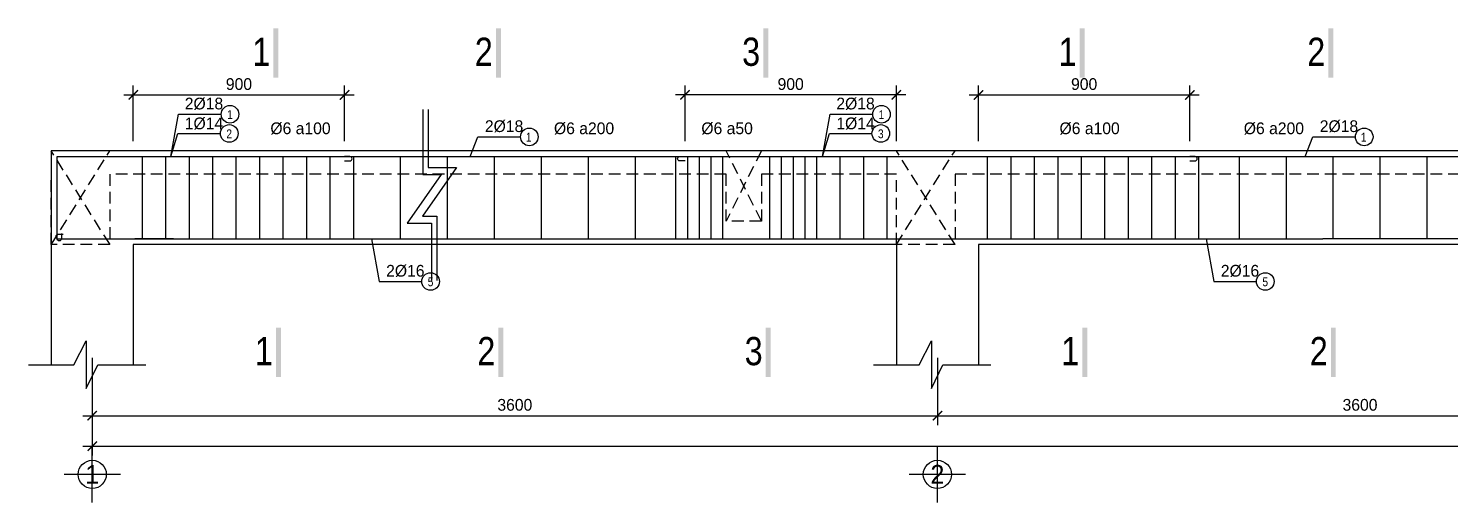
# Model space of a CAD drawing. Extents: x -317 to 3482, y -2056 to 752.
# Drawn here: x 593.8 to 896.7, y -229.9 to -129 of the extents above; entities that cross this region are included whole.
import ezdxf
from ezdxf.enums import TextEntityAlignment as Align

# ---------------------------------------------------------------- set-up
doc = ezdxf.new("R2010")
doc.units = 0
doc.header["$MEASUREMENT"] = 0
doc.linetypes.add('CENTER2', pattern=[1.125, 0.75, -0.125, 0.125, -0.125])
doc.linetypes.add('HIDDEN', pattern=[0.375, 0.25, -0.125])
doc.layers.get('0').update_dxf_attribs({"linetype": 'CONTINUOUS'})
doc.layers.get('DEFPOINTS').update_dxf_attribs({"linetype": 'CONTINUOUS'})
for name, color, linetype in [('DAI', 3, 'CONTINUOUS'), ('DIM', 1, 'CONTINUOUS'), ('DUT', 7, 'CENTER2'), ('MOTAAR', 1, 'CONTINUOUS'), ('TEXT', 7, 'CONTINUOUS'), ('THEP', 6, 'CONTINUOUS'), ('TU1', 9, 'CONTINUOUS'), ('TUONG', 7, 'CONTINUOUS')]:
    doc.layers.add(name, color=color, linetype=linetype)
doc.styles.add('DIM-NEW', font='VHELVCN.TTF')
doc.styles.add('style1', font='VGOUDYN.TTF')
doc.styles.add('T2', font='VTIMESN.TTF')
doc.dimstyles.new('TL20', dxfattribs={"dimtxt": 2.5, "dimasz": 2, "dimexe": 2, "dimexo": 2, "dimgap": 1, "dimtad": 1, "dimdec": 0, "dimlfac": 20, "dimzin": 0, "dimdsep": 46, "dimtxsty": 'T2', "dimblk": 'ARCHTICK', "dimcen": 2.5, "dimdle": 2, "dimclrd": 1, "dimclre": 1, "dimclrt": 2, "dimadec": 0, "dimazin": 0, "dimtfac": 1, "dimtdec": 0, "dimtix": 1, "dimtofl": 0, "dimtmove": 0, "dimatfit": 0, "dimldrblk": 'ARCHTICK', "dimfxl": 0, "dimtolj": 1, "dimtzin": 0, "dimlwd": -1, "dimlwe": -1, "dimarcsym": 0})

# ---------------------------------------------------------------- blocks, each defined once
blk = doc.blocks.new('truc2')
at = {"layer": 'MOTAAR'}
for p, q in [((0, -15), (0, 0)), ((7.5, -7.5), (-7.5, -7.5))]:
    blk.add_line(p, q, dxfattribs=at)
blk.add_lwpolyline([(0, -3.5), (0, -1.84)], dxfattribs=at)
blk.add_circle((0, -7.5), 3.75, dxfattribs=at)
at = {"layer": 'TEXT', "style": 'T2'}
blk.add_attdef('1', text='', height=5, dxfattribs=at).set_placement((0, -7.5), align=Align.MIDDLE_CENTER)
blk = doc.blocks.new('_ARCHTICK')
at = {"color": 0, "linetype": 'ByBlock', "const_width": 0.15}
blk.add_lwpolyline([(-0.5, -0.5), (0.5, 0.5)], dxfattribs=at)
blk = doc.blocks.new('*D3')
at = {"layer": 'DEFPOINTS', "color": 0}
for p in [(661.14, -143.17), (616.14, -155.04), (661.14, -155.04)]:
    blk.add_point(p, dxfattribs=at)
at = {"layer": 'TUONG', "color": 1}
for p, q in [((616.14, -153.04), (616.14, -141.17)), ((661.14, -153.04), (661.14, -141.17)), ((614.14, -143.17), (663.14, -143.17))]:
    blk.add_line(p, q, dxfattribs=at)
at = {"layer": 'TUONG', "color": 1, "xscale": 2, "yscale": 2, "zscale": 2, "rotation": 180}
blk.add_blockref('_ARCHTICK', (616.14, -143.17), dxfattribs=at)
at = {"layer": 'TUONG', "color": 1, "xscale": 2, "yscale": 2, "zscale": 2}
blk.add_blockref('_ARCHTICK', (661.14, -143.17), dxfattribs=at)
at = {"layer": 'TUONG', "color": 2, "insert": (638.64, -140.88), "char_height": 2.5, "attachment_point": 5, "style": 'T2'}
blk.add_mtext('\\A1;900', dxfattribs=at)
blk = doc.blocks.new('*D4')
at = {"layer": 'DEFPOINTS', "color": 0}
for p in [(733.64, -143.17), (733.64, -155.04), (778.64, -155.04)]:
    blk.add_point(p, dxfattribs=at)
at = {"layer": 'TUONG', "color": 1}
for p, q in [((733.64, -153.04), (733.64, -141.17)), ((778.64, -153.04), (778.64, -141.17)), ((780.64, -143.17), (731.64, -143.17))]:
    blk.add_line(p, q, dxfattribs=at)
at = {"layer": 'TUONG', "color": 1, "xscale": 2, "yscale": 2, "zscale": 2, "rotation": 180}
blk.add_blockref('_ARCHTICK', (733.64, -143.17), dxfattribs=at)
at = {"layer": 'TUONG', "color": 1, "xscale": 2, "yscale": 2, "zscale": 2}
blk.add_blockref('_ARCHTICK', (778.64, -143.17), dxfattribs=at)
at = {"layer": 'TUONG', "color": 2, "insert": (756.14, -140.88), "char_height": 2.5, "attachment_point": 5, "style": 'T2'}
blk.add_mtext('\\A1;900', dxfattribs=at)
blk = doc.blocks.new('*D5')
at = {"layer": 'DEFPOINTS', "color": 0}
for p in [(841.14, -143.17), (796.14, -155.04), (841.14, -155.04)]:
    blk.add_point(p, dxfattribs=at)
at = {"layer": 'TUONG', "color": 1}
for p, q in [((796.14, -153.04), (796.14, -141.17)), ((841.14, -153.04), (841.14, -141.17)), ((794.14, -143.17), (843.14, -143.17))]:
    blk.add_line(p, q, dxfattribs=at)
at = {"layer": 'TUONG', "color": 1, "xscale": 2, "yscale": 2, "zscale": 2, "rotation": 180}
blk.add_blockref('_ARCHTICK', (796.14, -143.17), dxfattribs=at)
at = {"layer": 'TUONG', "color": 1, "xscale": 2, "yscale": 2, "zscale": 2}
blk.add_blockref('_ARCHTICK', (841.14, -143.17), dxfattribs=at)
at = {"layer": 'TUONG', "color": 2, "insert": (818.64, -140.88), "char_height": 2.5, "attachment_point": 5, "style": 'T2'}
blk.add_mtext('\\A1;900', dxfattribs=at)
blk = doc.blocks.new('*D40')
at = {"layer": 'DEFPOINTS', "color": 0}
for p in [(607.39, -197.12), (787.39, -197.12), (787.39, -211.45)]:
    blk.add_point(p, dxfattribs=at)
at = {"layer": 'TUONG', "color": 1}
for p, q in [((607.39, -199.12), (607.39, -213.45)), ((787.39, -199.12), (787.39, -213.45)), ((605.39, -211.45), (789.39, -211.45))]:
    blk.add_line(p, q, dxfattribs=at)
at = {"layer": 'TUONG', "color": 1, "xscale": 2, "yscale": 2, "zscale": 2, "rotation": 180}
blk.add_blockref('_ARCHTICK', (607.39, -211.45), dxfattribs=at)
at = {"layer": 'TUONG', "color": 1, "xscale": 2, "yscale": 2, "zscale": 2}
blk.add_blockref('_ARCHTICK', (787.39, -211.45), dxfattribs=at)
at = {"layer": 'TUONG', "color": 2, "insert": (697.39, -209.16), "char_height": 2.5, "attachment_point": 5, "style": 'T2'}
blk.add_mtext('\\A1;3600', dxfattribs=at)
blk = doc.blocks.new('*D41')
at = {"layer": 'DEFPOINTS', "color": 0}
for p in [(787.39, -197.12), (967.39, -197.12), (967.39, -211.45)]:
    blk.add_point(p, dxfattribs=at)
at = {"layer": 'TUONG', "color": 1}
for p, q in [((787.39, -199.12), (787.39, -213.45)), ((967.39, -199.12), (967.39, -213.45)), ((785.39, -211.45), (969.39, -211.45))]:
    blk.add_line(p, q, dxfattribs=at)
at = {"layer": 'TUONG', "color": 1, "xscale": 2, "yscale": 2, "zscale": 2, "rotation": 180}
blk.add_blockref('_ARCHTICK', (787.39, -211.45), dxfattribs=at)
at = {"layer": 'TUONG', "color": 1, "xscale": 2, "yscale": 2, "zscale": 2}
blk.add_blockref('_ARCHTICK', (967.39, -211.45), dxfattribs=at)
at = {"layer": 'TUONG', "color": 2, "insert": (877.39, -209.16), "char_height": 2.5, "attachment_point": 5, "style": 'T2'}
blk.add_mtext('\\A1;3600', dxfattribs=at)
blk = doc.blocks.new('*D48')
at = {"layer": 'DEFPOINTS', "color": 0}
for p in [(607.39, -211.45), (1987.39, -211.45), (1987.39, -217.94)]:
    blk.add_point(p, dxfattribs=at)
at = {"layer": 'TUONG', "color": 1}
for p, q in [((607.39, -213.45), (607.39, -219.94)), ((1987.39, -213.45), (1987.39, -219.94)), ((605.39, -217.94), (1989.39, -217.94))]:
    blk.add_line(p, q, dxfattribs=at)
at = {"layer": 'TUONG', "color": 1, "xscale": 2, "yscale": 2, "zscale": 2, "rotation": 180}
blk.add_blockref('_ARCHTICK', (607.39, -217.94), dxfattribs=at)
at = {"layer": 'TUONG', "color": 1, "xscale": 2, "yscale": 2, "zscale": 2}
blk.add_blockref('_ARCHTICK', (1987.39, -217.94), dxfattribs=at)
at = {"layer": 'TUONG', "color": 2, "insert": (1297.39, -215.65), "char_height": 2.5, "attachment_point": 5, "style": 'T2'}
blk.add_mtext('\\A1;27600', dxfattribs=at)

msp = doc.modelspace()

# ---------------------------------------------------------------- linework, layer by layer
at = {"layer": 'DAI'}
for p, q in [((618.074, -173.794), (618.074, -156.294)), ((623.074, -173.794), (623.074, -156.294)), ((628.074, -173.794), (628.074, -156.294)), ((633.074, -173.794), (633.074, -156.294)), ((638.074, -173.794), (638.074, -156.294)), ((643.074, -173.794), (643.074, -156.294)), ((648.074, -173.794), (648.074, -156.294)), ((653.074, -173.794), (653.074, -156.294)), ((658.074, -173.794), (658.074, -156.294)), ((663.074, -173.794), (663.074, -156.294)), ((673.074, -173.794), (673.074, -156.294)), ((683.074, -173.794), (683.074, -156.294)), ((693.074, -173.794), (693.074, -156.294)), ((703.074, -173.794), (703.074, -156.294)), ((713.074, -173.794), (713.074, -156.294)), ((723.074, -173.794), (723.074, -156.294)), ((731.705, -173.794), (731.705, -156.294)), ((734.205, -173.794), (734.205, -156.294)), ((736.705, -173.794), (736.705, -156.294)), ((739.205, -173.794), (739.205, -156.294)), ((741.705, -173.794), (741.705, -156.294)), ((751.705, -173.794), (751.705, -156.294)), ((754.205, -173.794), (754.205, -156.294)), ((756.705, -173.794), (756.705, -156.294)), ((759.205, -173.794), (759.205, -156.294)), ((761.705, -173.794), (761.705, -156.294)), ((766.705, -173.794), (766.705, -156.294)), ((771.705, -173.794), (771.705, -156.294)), ((776.705, -173.794), (776.705, -156.294)), ((798.074, -173.794), (798.074, -156.294)), ((803.074, -173.794), (803.074, -156.294)), ((808.074, -173.794), (808.074, -156.294)), ((813.074, -173.794), (813.074, -156.294)), ((818.074, -173.794), (818.074, -156.294)), ((823.074, -173.794), (823.074, -156.294)), ((828.074, -173.794), (828.074, -156.294)), ((833.074, -173.794), (833.074, -156.294)), ((838.074, -173.794), (838.074, -156.294)), ((843.074, -173.794), (843.074, -156.294)), ((851.705, -173.794), (851.705, -156.294)), ((861.705, -173.794), (861.705, -156.294)), ((871.705, -173.794), (871.705, -156.294)), ((881.705, -173.794), (881.705, -156.294)), ((891.705, -173.794), (891.705, -156.294))]:
    msp.add_line(p, q, dxfattribs=at)
at = {"layer": 'DUT', "linetype": 'HIDDEN', "ltscale": 10}
for p, q in [((598.64, -175.044), (611.14, -155.044)), ((611.177, -175.044), (598.64, -155.044)), ((749.89, -155.044), (742.39, -170.044)), ((749.89, -170.044), (742.39, -155.044)), ((778.64, -175.044), (791.14, -155.044)), ((791.177, -175.044), (778.64, -155.044))]:
    msp.add_line(p, q, dxfattribs=at)
msp.add_lwpolyline([(971.14, -155.044), (971.14, -175.044), (958.64, -175.044), (958.64, -160.044), (791.14, -160.044), (791.14, -175.044), (778.64, -175.044), (778.64, -160.044), (749.89, -160.044), (749.89, -170.044), (742.39, -170.044), (742.39, -160.044), (611.14, -160.044), (611.14, -175.044), (598.64, -175.044), (598.64, -160.044)], dxfattribs=at)
at = {"layer": 'TEXT', "ltscale": 10}
for points in [[(645.991, -139.522), (647.041, -139.522), (645.991, -129.022), (647.041, -129.022)], [(693.361, -139.522), (694.411, -139.522), (693.361, -129.022), (694.411, -129.022)], [(750.3, -139.522), (751.35, -139.522), (750.3, -129.022), (751.35, -129.022)], [(817.71, -139.522), (818.76, -139.522), (817.71, -129.022), (818.76, -129.022)], [(870.649, -139.522), (871.699, -139.522), (870.649, -129.022), (871.699, -129.022)], [(646.531, -203.244), (647.581, -203.244), (646.531, -192.744), (647.581, -192.744)], [(693.901, -203.244), (694.951, -203.244), (693.901, -192.744), (694.951, -192.744)], [(750.84, -203.244), (751.89, -203.244), (750.84, -192.744), (751.89, -192.744)], [(818.249, -203.244), (819.299, -203.244), (818.249, -192.744), (819.299, -192.744)], [(871.188, -203.244), (872.238, -203.244), (871.188, -192.744), (872.238, -192.744)]]:
    msp.add_trace(points, dxfattribs=at)
at = {"layer": 'THEP', "ltscale": 10}
for points in [[(600.827, -172.645), (600.827, -173.773, -1), (599.89, -173.773), (599.89, -156.254)], [(661.14, -157.232), (662.267, -157.232, 1), (662.267, -156.294), (661.14, -156.294)], [(733.64, -157.232), (732.513, -157.232, -1), (732.513, -156.294), (733.64, -156.294)], [(841.14, -157.232), (842.267, -157.232, 1), (842.267, -156.294), (841.14, -156.294)], [(601.221, -172.857), (600.094, -172.857, 1), (600.094, -173.794), (601.5, -173.794), (622.273, -173.794), (624.71, -173.794), (619.361, -173.794), (619.699, -173.794), (616.45, -173.794), (723.269, -173.794), (869.448, -173.794)]]:
    msp.add_lwpolyline(points, format="xyb", dxfattribs=at)
for points in [[(599.89, -156.294), (1784.174, -156.294)], [(1001.167, -173.794), (929.06, -173.794), (869.448, -173.794)]]:
    msp.add_lwpolyline(points, dxfattribs=at)
at = {"layer": 'TU1', "lineweight": -2, "ltscale": 10}
for points in [[(624.159, -156.294), (625.775, -147.287), (634.85, -147.287)], [(762.92, -156.294), (764.536, -147.287), (773.611, -147.287)], [(624.159, -156.294), (625.62, -151.378), (634.695, -151.378)], [(762.92, -156.294), (764.381, -151.378), (773.456, -151.378)], [(687.912, -156.294), (689.528, -152.105), (698.603, -152.105)], [(865.715, -156.294), (867.331, -152.105), (876.406, -152.105)], [(666.88, -173.794), (668.496, -182.886), (677.571, -182.886)], [(844.639, -173.794), (846.255, -182.886), (855.331, -182.886)]]:
    msp.add_lwpolyline(points, dxfattribs=at)
at = {"layer": 'TU1', "ltscale": 10}
for centre in [(636.725, -147.287), (775.486, -147.287), (636.57, -151.378), (700.478, -152.105), (775.331, -151.378), (878.281, -152.105), (679.446, -182.886), (857.206, -182.886)]:
    msp.add_circle(centre, 1.875, dxfattribs=at)
at = {"layer": 'TUONG'}
for p, q in [((598.64, -155.044), (598.64, -175.044)), ((1996.14, -155.044), (598.64, -155.044)), ((598.64, -175.044), (598.64, -200.603)), ((778.64, -175.044), (616.14, -175.044)), ((616.14, -175.044), (616.14, -200.603)), ((778.64, -175.044), (778.64, -200.603)), ((796.14, -175.044), (796.14, -200.603)), ((958.64, -175.044), (796.14, -175.044))]:
    msp.add_line(p, q, dxfattribs=at)
for points in [[(677.77, -146.263), (677.77, -160.117), (681.685, -160.117), (674.478, -170.452), (679.611, -170.452), (679.611, -182.705)], [(678.916, -146.263), (678.916, -158.617), (684.94, -158.617), (677.733, -168.952), (680.758, -168.952), (680.758, -182.705)], [(593.806, -200.603), (603.474, -200.603), (606.129, -195.52), (606.129, -205.686), (608.563, -200.603), (618.776, -200.603)], [(773.806, -200.603), (783.474, -200.603), (786.129, -195.52), (786.129, -205.686), (788.563, -200.603), (798.776, -200.603)]]:
    msp.add_lwpolyline(points, dxfattribs=at)

# ---------------------------------------------------------------- block references
at = {"layer": 'DIM', "ltscale": 10, "xscale": 0.8000000000000002, "yscale": 0.8000000000000002, "zscale": 0.8000000000000002}
for p, values in [((607.39, -217.943), {'1': '1'}), ((787.39, -217.943), {'1': '2'})]:
    msp.add_blockref('truc2', p, dxfattribs=at).add_auto_attribs(values)

# ---------------------------------------------------------------- texts
at = {"layer": 'TEXT', "ltscale": 10}
for s, height, style, p in [('1', 6, 'DIM-NEW', (641.498, -136.981)), ('2', 6, 'DIM-NEW', (688.868, -136.981)), ('3', 6, 'DIM-NEW', (745.806, -136.981)), ('1', 6, 'DIM-NEW', (813.216, -136.981)), ('2', 6, 'DIM-NEW', (866.155, -136.981)), ('2%%25418', 2.5, 'style1', (627.1, -146.256)), ('2%%25418', 2.5, 'style1', (765.862, -146.256)), ('1%%25414', 2.5, 'style1', (627.1, -150.483)), ('1', 1.875, 'DIM-NEW', (636.123, -148.294)), ('1%%25414', 2.5, 'style1', (765.862, -150.483)), ('1', 1.875, 'DIM-NEW', (774.885, -148.294)), ('2', 1.875, 'DIM-NEW', (635.968, -152.384)), ('%%2546 a100', 2.5, 'style1', (645.332, -151.526)), ('2%%25418', 2.5, 'style1', (691.014, -151.074)), ('1', 1.875, 'DIM-NEW', (699.747, -153.111)), ('%%2546 a200', 2.5, 'style1', (705.725, -151.526)), ('%%2546 a50', 2.5, 'style1', (737.117, -151.526)), ('3', 1.875, 'DIM-NEW', (774.73, -152.384)), ('%%2546 a100', 2.5, 'style1', (813.392, -151.526)), ('%%2546 a200', 2.5, 'style1', (852.635, -151.526)), ('2%%25418', 2.5, 'style1', (868.817, -151.074)), ('1', 1.875, 'DIM-NEW', (877.55, -153.111)), ('2%%25416', 2.5, 'style1', (669.982, -181.854)), ('2%%25416', 2.5, 'style1', (847.741, -181.854)), ('5', 1.875, 'DIM-NEW', (678.844, -183.892)), ('5', 1.875, 'DIM-NEW', (856.604, -183.892)), ('1', 6, 'DIM-NEW', (642.037, -200.703)), ('2', 6, 'DIM-NEW', (689.408, -200.703)), ('3', 6, 'DIM-NEW', (746.346, -200.703)), ('1', 6, 'DIM-NEW', (813.756, -200.703)), ('2', 6, 'DIM-NEW', (866.695, -200.703))]:
    msp.add_text(s, height=height, dxfattribs=dict(at, style=style)).set_placement(p)

# ---------------------------------------------------------------- dimensions: what is measured, and where the dimension line sits
at = {"layer": 'TUONG'}
for base, p1, p2, picture, middle in [((661.14, -143.172), (616.14, -155.044), (661.14, -155.044), '*D3', (638.64, -140.878)), ((841.14, -143.172), (796.14, -155.044), (841.14, -155.044), '*D5', (818.64, -140.878)), ((787.39, -211.451), (607.39, -197.118), (787.39, -197.118), '*D40', (697.39, -209.156)), ((1987.39, -217.943), (607.39, -211.451), (1987.39, -211.451), '*D48', (1297.39, -215.649))]:
    dim = msp.add_linear_dim(base=base, p1=p1, p2=p2, dimstyle='TL20', dxfattribs=at)
    dim.commit()
    dim.dimension.update_dxf_attribs({"geometry": picture, "text_midpoint": middle})
dim = msp.add_linear_dim(base=(733.64, -143.172), p1=(778.64, -155.044), p2=(733.64, -155.044), angle=180, dimstyle='TL20', dxfattribs=at)
dim.commit()
dim.dimension.update_dxf_attribs({"geometry": '*D4', "text_midpoint": (756.14, -140.878)})
dim = msp.add_linear_dim(base=(967.39, -211.451), p1=(787.39, -197.118), p2=(967.39, -197.118), dimstyle='TL20', override={"dimtmove": 1}, dxfattribs=at)
dim.commit()
dim.dimension.update_dxf_attribs({"geometry": '*D41', "text_midpoint": (877.39, -209.156)})

doc.saveas('drawing.dxf')
